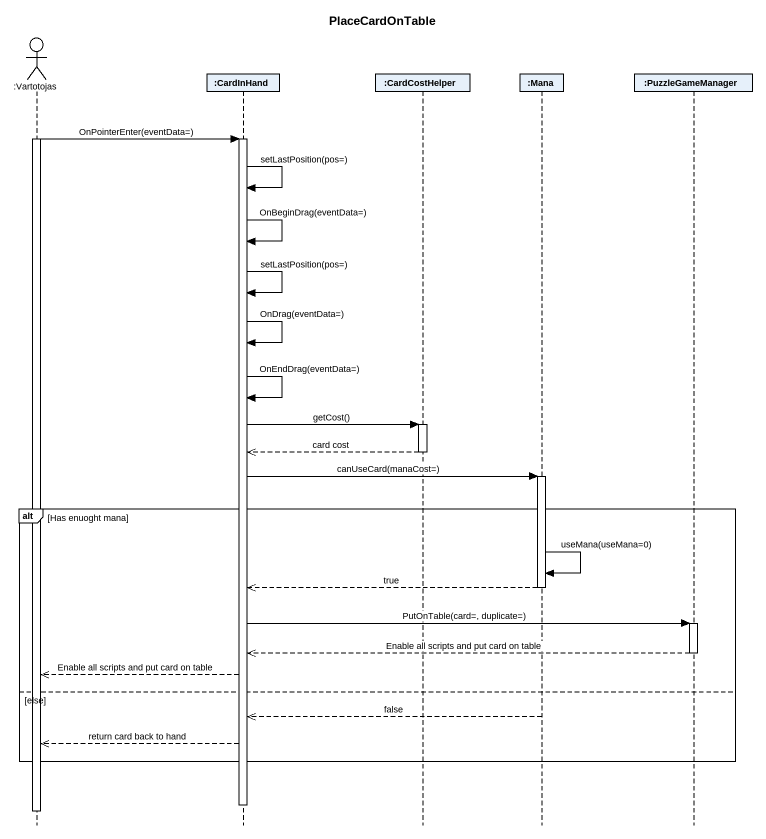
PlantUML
@startuml
title PlaceCardOnTable
hide footbox
actor ":Vartotojas" as Vartotojas
participant ":CardInHand" as CardInHand
participant ":CardCostHelper" as CardCostHelper
participant ":Mana" as Mana
participant ":PuzzleGameManager" as PuzzleGameManager

activate Vartotojas
Vartotojas -> CardInHand : OnPointerEnter(eventData=)
activate CardInHand
CardInHand -> CardInHand : setLastPosition(pos=)
CardInHand -> CardInHand : OnBeginDrag(eventData=)
CardInHand -> CardInHand : setLastPosition(pos=)
CardInHand -> CardInHand : OnDrag(eventData=)
CardInHand -> CardInHand : OnEndDrag(eventData=)
CardInHand -> CardCostHelper : getCost()
activate CardCostHelper
CardCostHelper -->> CardInHand : card cost
deactivate CardCostHelper
CardInHand -> Mana : canUseCard(manaCost=)
activate Mana
alt Has enuoght mana
  Mana -> Mana : useMana(useMana=0)
  Mana -->> CardInHand : true
  deactivate Mana
  CardInHand -> PuzzleGameManager : PutOnTable(card=, duplicate=)
  activate PuzzleGameManager
  PuzzleGameManager -->> CardInHand : Enable all scripts and put card on table
  deactivate PuzzleGameManager
  CardInHand -->> Vartotojas : Enable all scripts and put card on table
else else
  Mana -->> CardInHand : false
  CardInHand -->> Vartotojas : return card back to hand
end
deactivate CardInHand
deactivate Vartotojas
@enduml
